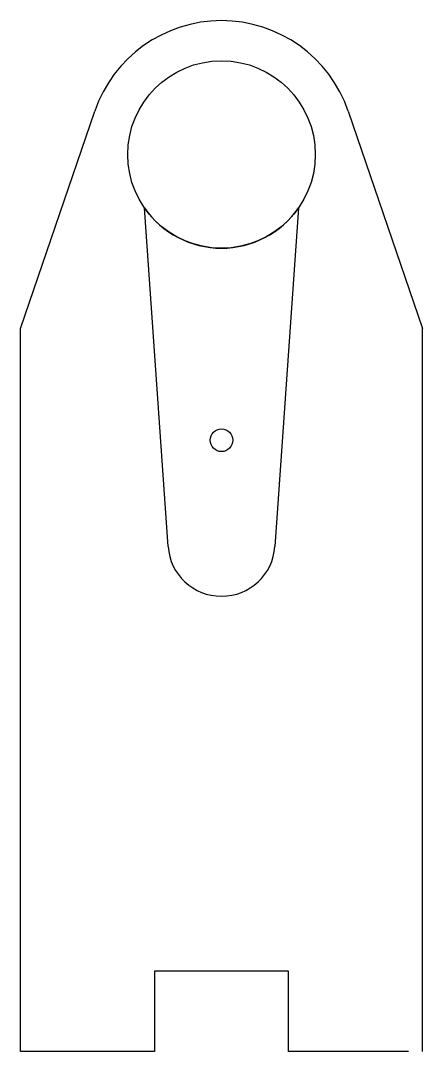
# Model space of a CAD drawing. Header units: millimetres. Extents: x 25 to 40, y -3.3 to 35.2.
import ezdxf

# ---------------------------------------------------------------- set-up
doc = ezdxf.new("R2010")
doc.units = ezdxf.units.MM
doc.layers.add('Corte exterior', color=1, linetype='Continuous', true_color=0xff0000)
doc.layers.add('Grabado Superficie', color=30, linetype='Continuous', lineweight=25, true_color=0xff7f00)

msp = doc.modelspace()

# ---------------------------------------------------------------- linework, layer by layer
at = {"layer": 'Corte exterior'}
for p, q in [((25.016, 23.689), (27.783, 31.803)), ((37.248, 31.803), (40.016, 23.689)), ((25.016, -3.311), (25.016, 23.689)), ((40.016, 10.689), (40.016, 23.689)), ((40.016, -3.311), (40.016, 10.689)), ((30.016, -0.311), (30.016, -3.311)), ((35.016, -0.311), (30.016, -0.311)), ((35.016, -3.311), (35.016, -0.311)), ((30.016, -3.311), (25.016, -3.311)), ((39.494, -3.311), (35.016, -3.311))]:
    msp.add_line(p, q, dxfattribs=at)
for centre, radius in [((32.516, 30.189), 3.5), ((32.516, 19.517), 0.425)]:
    msp.add_circle(centre, radius, dxfattribs=at)
msp.add_arc((32.516, 30.189), 5, 18.8344, 161.1656, dxfattribs=at)
at = {"layer": 'Grabado Superficie'}
for p, q in [((30.521, 15.55), (29.641, 28.193)), ((35.391, 28.193), (34.511, 15.55))]:
    msp.add_line(p, q, dxfattribs=at)
for centre, radius, start, end in [((32.516, 30.189), 3.5, 214.772, 325.228), ((32.516, 15.689), 2, 183.9809, 356.0191)]:
    msp.add_arc(centre, radius, start, end, dxfattribs=at)

doc.saveas('drawing.dxf')
